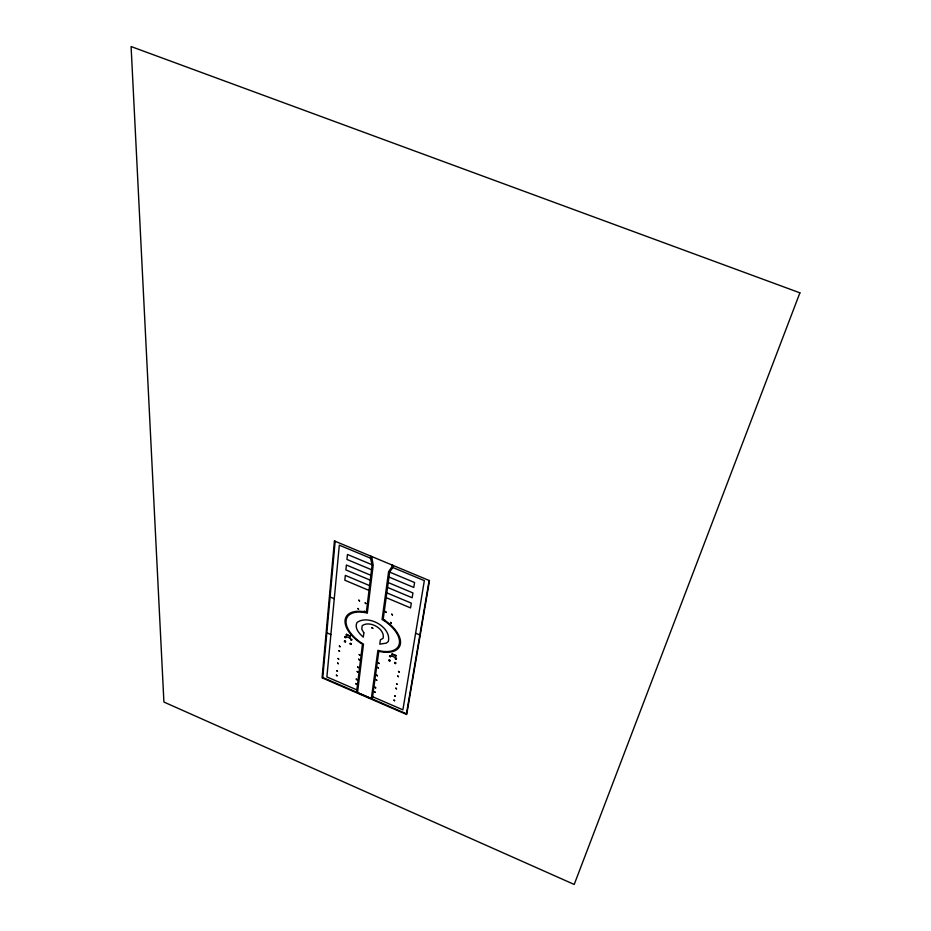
<?xml version="1.0" encoding="UTF-8"?>
<svg xmlns="http://www.w3.org/2000/svg" width="931" height="931" viewBox="0 0 931 931"><rect width="100%" height="100%" fill="white"/><g stroke="black" fill="none" stroke-linecap="round" stroke-linejoin="round"><path stroke-width="1.4" d="M322.72 678.105L335.16 541.26M345.517 641.668L344.4 641.645L344.679 640.737M345.971 637.432L344.854 637.421L345.122 636.501M345.308 642.041L345.576 641.122M345.762 637.805L346.029 636.885M349.881 638.014L346.146 636.525L346.495 634.267M350.126 635.815L349.823 638.096M351.231 644.112L350.114 644.101L350.393 643.181M351.709 639.888L350.591 639.876L350.871 638.957M351.022 644.485L351.29 643.565M351.499 640.26L351.767 639.341M356.585 692.175L362.45 644.159L359.459 642.285A30.56 16.048 29.4 0 1 345.18 619.569A30.56 16.048 29.4 0 1 364.847 611.876L364.196 611.143L366.349 612.284L372.144 564.791L370.457 558.158L370.701 556.086M371.69 556.494L373.191 565.222L367.291 613.215L365.138 612.621A29.443 15.466 29.4 0 0 346.181 620.023A29.443 15.466 29.4 0 0 359.936 641.925L363.486 644.136L357.527 692.583M359.075 693.246L369.968 697.971M371.329 698.564L377.893 650.315L380.011 650.92A29.443 15.466 29.4 0 0 399.329 643.752A29.443 15.466 29.4 0 0 385.737 621.792L382.082 619.499L388.599 571.657L391.846 566.909L392.102 565.012M372.284 698.972L378.824 651.211L380.279 651.619A30.56 16.048 29.4 0 0 400.342 644.194A30.56 16.048 29.4 0 0 386.249 621.396L383.165 619.464L389.647 572.1L392.812 567.491L393.091 565.42M390.008 660.719L388.89 660.707L389.181 659.788M390.624 656.53L389.507 656.518L389.798 655.599M389.81 661.091L390.089 660.172M390.426 656.914L390.706 655.994M395.628 657.577L391.87 656.076L392.288 653.83M395.873 662.651L395.582 663.57L394.674 663.175L394.953 662.267M396.431 659.008L395.303 658.997L395.594 658.077M395.57 657.658L395.954 655.401M395.582 663.57L394.756 662.639M396.222 659.392L396.513 658.473M429.121 580.455L406.475 713.798L322.778 677.512M373.087 628.46L371.876 627.703M372.435 628.006L371.748 627.831M370.457 558.158L339.315 545.17L326.886 676.918L356.864 689.906M392.812 567.491L424.338 580.641L402.89 709.841L372.586 696.714M372.144 564.791L347.461 554.469L346.949 559.461L371.539 569.749M389.647 572.1L414.574 582.527L413.795 587.438L388.972 577.045M370.864 575.288L346.39 565.024L345.89 569.935L370.27 580.164M388.215 582.562L412.933 592.931L412.165 597.76L387.552 587.426M369.595 585.611L345.331 575.405L344.842 580.234L369.013 590.417M386.807 592.849L411.316 603.148L410.559 607.908L386.156 597.632M330.098 596.98L334.264 598.749M415.61 633.22L419.858 635.012M346.425 634.395L350.056 635.943M392.23 653.969L395.896 655.529M346.379 634.535L349.975 636.187M392.172 654.097L395.815 655.773M344.912 636.874L345.82 637.258M350.65 639.329L351.557 639.713M389.589 655.983L390.508 656.367M395.384 658.461L396.303 658.845M326.839 632.824L330.889 634.558M344.458 641.11L345.366 641.494M350.184 643.554L351.08 643.938M388.972 660.16L389.88 660.556M334.427 540.958L322.079 677.803L406.696 714.519L429.482 580.63L334.427 540.958M336.394 675.15L337.01 675.825L336.394 675.15M336.847 670.704L337.464 671.379L336.847 670.704M337.639 663.047L338.256 663.722L337.639 663.047M338.104 658.508L338.721 659.195L338.104 658.508M338.907 650.688L339.536 651.374L338.907 650.688M339.384 646.044L340.013 646.742L339.384 646.044M357.911 608.478L358.551 609.211L357.911 608.478M358.854 600.192L359.506 600.926L358.854 600.192M365.196 602.869L365.848 603.602L365.196 602.869M355.747 683.529L356.364 684.192L355.747 683.529M356.282 679.106L356.899 679.77L356.282 679.106M357.201 671.484L357.818 672.159L357.201 671.484M357.737 666.968L358.365 667.643L357.737 666.968M358.679 659.183L359.308 659.87L358.679 659.183M359.238 654.563L359.866 655.261L359.238 654.563M363.835 632.824L363.311 637.141C359.331 633.708 354.199 628.157 356.957 622.548C368.199 614.111 391.695 627.238 388.355 641.424L386.342 643.123L379.778 644.171L380.372 639.876L383.118 638.282C385.306 628.832 369.7 620.104 362.194 625.702L361.775 629.181L363.835 632.824M384.27 619.732L384.91 620.465L384.27 619.732M385.411 611.492L386.051 612.226L385.411 611.492M374.495 691.628L375.112 692.303L374.495 691.628M375.112 687.229L375.717 687.904L375.112 687.229M376.147 679.653L376.764 680.328L376.147 679.653M376.776 675.161L377.392 675.836L376.776 675.161M377.846 667.411L378.463 668.097L377.846 667.411M378.475 662.825L379.103 663.512L378.475 662.825M390.601 622.42L391.241 623.142L390.601 622.42M391.776 614.192L392.428 614.926L391.776 614.192M394.022 700.077L394.628 700.74L394.022 700.077M394.709 695.701L395.314 696.376L394.709 695.701M395.884 688.16L396.501 688.835L395.884 688.16M396.594 683.691L397.2 684.366L396.594 683.691M397.793 675.987L398.41 676.674L397.793 675.987M398.515 671.414L399.131 672.101L398.515 671.414M799.904 292.834L574.206 884.45L163.914 702.044L131.096 46.55L799.904 292.834"/></g></svg>
